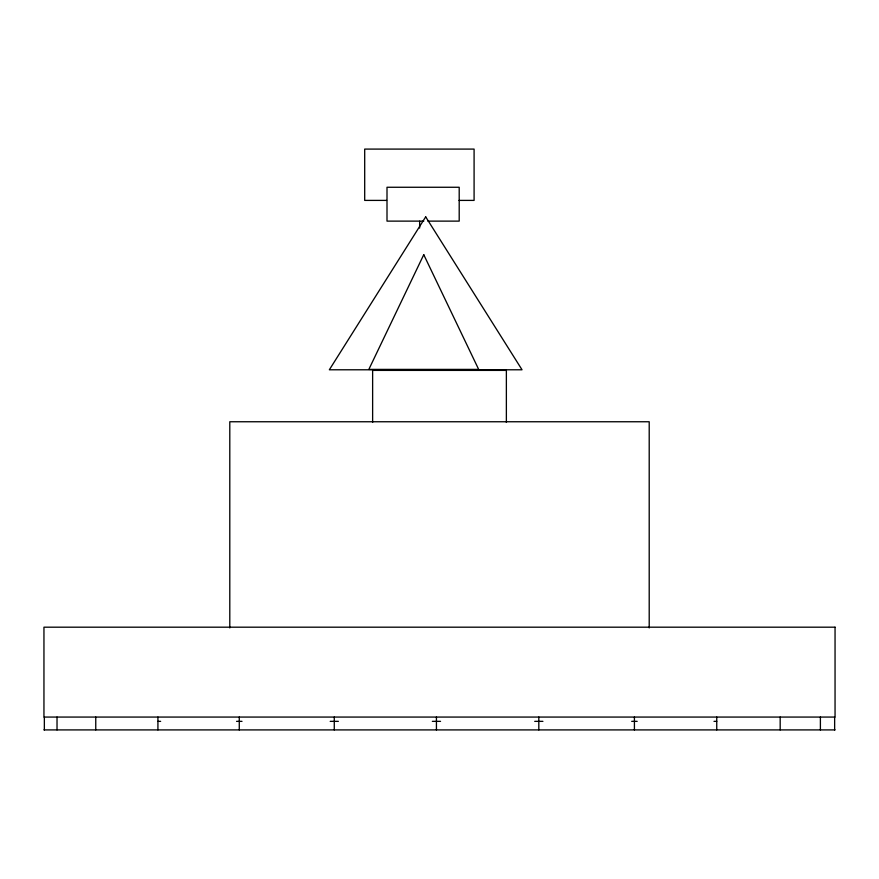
<?xml version="1.0" encoding="UTF-8"?>
<svg xmlns="http://www.w3.org/2000/svg" width="879" height="879" viewBox="0 0 879 879"><rect width="100%" height="100%" fill="white"/><g stroke="black" fill="none" stroke-linecap="round" stroke-linejoin="round"><path stroke-width="1.32" d="M386.584 200.401L364.697 200.401L364.697 149.089L474.089 149.089L474.089 200.401L459.047 200.401M423.777 221.123L387.002 221.123L387.002 187.26L459.201 187.26L459.201 221.123L427.864 221.123M157.923 721.351L160.637 721.351M236.561 721.351L241.989 721.351M330.196 721.351L338.36 721.351M432.347 721.351L440.533 721.351M534.718 721.351L542.914 721.351M631.693 721.351L637.165 721.351M714.001 721.351L716.748 721.351M43.95 729.911L835.05 729.911M834.643 717.066L834.643 729.911M820.393 717.066L820.393 729.911M780.178 717.066L780.178 729.911M716.748 717.066L716.748 729.911M649.207 627.925L649.207 421.755L229.793 421.755L229.793 627.925M634.418 717.066L634.418 729.911M538.816 717.066L538.816 729.911M506.37 422.436L506.37 370.389L372.63 370.389L372.63 422.436M436.434 717.066L436.434 729.911M419.646 221.2L419.646 228.046M334.273 717.066L334.273 729.911M239.275 717.066L239.275 729.911M157.923 717.066L157.923 729.911M95.756 717.066L95.756 729.911M57.025 717.066L57.025 729.911M44.357 717.066L44.357 729.911M423.755 254.701L368.839 369.4L478.67 369.4L423.755 254.701M425.689 216.849L329.339 369.784L522.038 369.784L425.689 216.849M835.05 627.188L43.95 627.188L43.95 717.066L835.05 717.066L835.05 627.188"/></g></svg>
